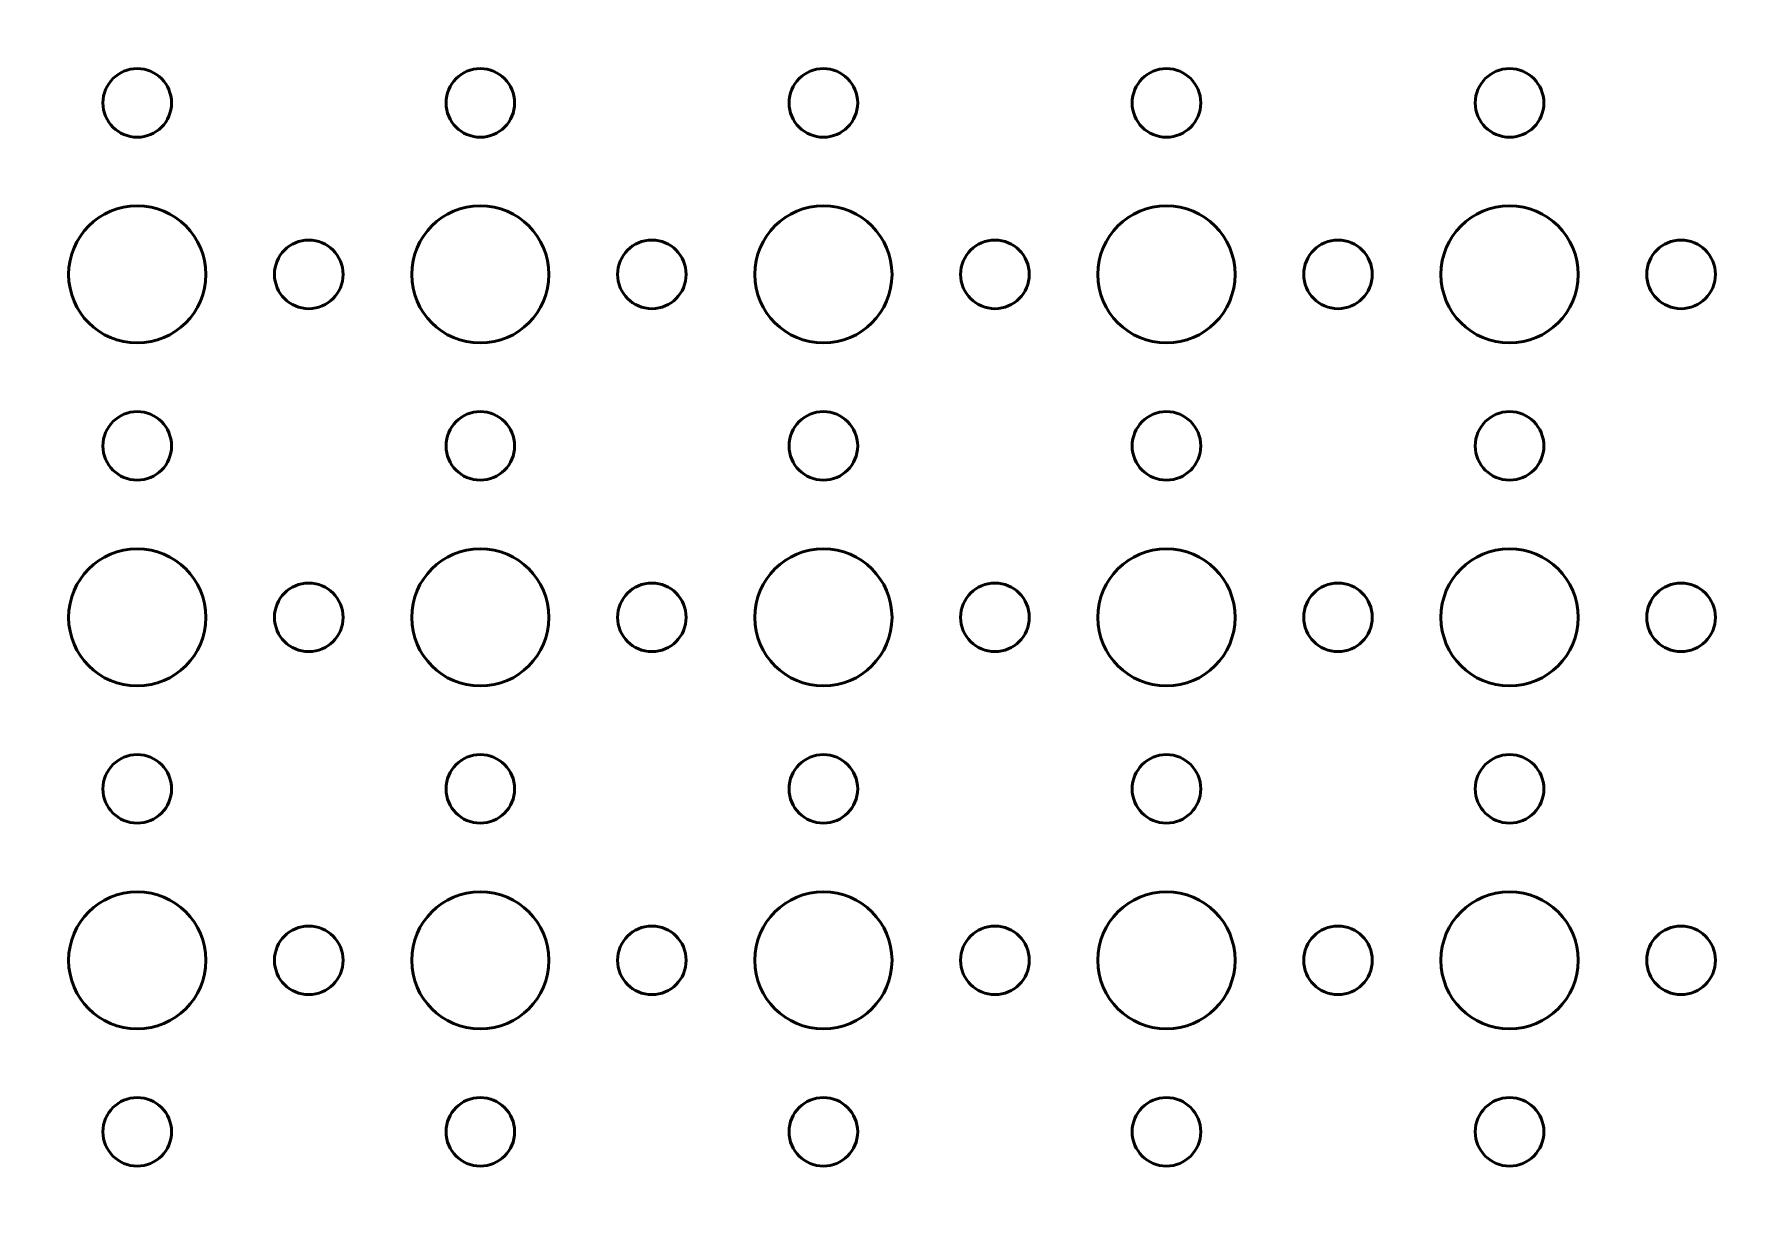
# Model space of a CAD drawing. Header units: centimetres. Extents: x -29.9 to 29.9, y -20.9 to 20.9.
# Drawn here: x -22.2 to -14.7, y 5.66 to 10.8 of the extents above; entities that cross this region are included whole.
import ezdxf

# ---------------------------------------------------------------- set-up
doc = ezdxf.new("R2010")
doc.units = ezdxf.units.CM
doc.header["$MEASUREMENT"] = 0
doc.layers.add('Layer 1', color=7, linetype='Continuous')

msp = doc.modelspace()

# ---------------------------------------------------------------- linework, layer by layer
at = {"layer": 'Layer 1', "lineweight": 53}
for points, knots in [([(29.45, -20.95), (29.45, -20.95), (-29.45, -20.95), (-29.45, -20.95), (-29.45, -20.95), (-29.72614, -20.95), (-29.95, -20.72614), (-29.95, -20.45), (-29.95, -20.45), (-29.95, -20.45), (-29.95, 20.45), (-29.95, 20.45), (-29.95, 20.45), (-29.95, 20.72614), (-29.72614, 20.95), (-29.45, 20.95), (-29.45, 20.95), (-29.45, 20.95), (29.45, 20.95), (29.45, 20.95), (29.45, 20.95), (29.72614, 20.95), (29.95, 20.72614), (29.95, 20.45), (29.95, 20.45), (29.95, 20.45), (29.95, -20.45), (29.95, -20.45), (29.95, -20.45), (29.95, -20.72614), (29.72614, -20.95), (29.45, -20.95)], [0, 0, 0, 0, 0.1111111, 0.1111111, 0.1111111, 0.1111111, 0.2222222, 0.2222222, 0.2222222, 0.2222222, 0.3333333, 0.3333333, 0.3333333, 0.3333333, 0.4444444, 0.4444444, 0.4444444, 0.4444444, 0.5555556, 0.5555556, 0.5555556, 0.5555556, 0.6666667, 0.6666667, 0.6666667, 0.6666667, 0.7777778, 0.7777778, 0.7777778, 0.7777778, 1, 1, 1, 1]), ([(-21.9, 10.5), (-21.9, 10.58284), (-21.83284, 10.65), (-21.75, 10.65), (-21.75, 10.65), (-21.66716, 10.65), (-21.6, 10.58284), (-21.6, 10.5), (-21.6, 10.5), (-21.6, 10.41716), (-21.66716, 10.35), (-21.75, 10.35), (-21.75, 10.35), (-21.83284, 10.35), (-21.9, 10.41716), (-21.9, 10.5)], [0, 0, 0, 0, 0.2, 0.2, 0.2, 0.2, 0.4, 0.4, 0.4, 0.4, 0.6, 0.6, 0.6, 0.6, 1, 1, 1, 1]), ([(-20.4, 10.5), (-20.4, 10.58284), (-20.33284, 10.65), (-20.25, 10.65), (-20.25, 10.65), (-20.16716, 10.65), (-20.1, 10.58284), (-20.1, 10.5), (-20.1, 10.5), (-20.1, 10.41716), (-20.16716, 10.35), (-20.25, 10.35), (-20.25, 10.35), (-20.33284, 10.35), (-20.4, 10.41716), (-20.4, 10.5)], [0, 0, 0, 0, 0.2, 0.2, 0.2, 0.2, 0.4, 0.4, 0.4, 0.4, 0.6, 0.6, 0.6, 0.6, 1, 1, 1, 1]), ([(-18.9, 10.5), (-18.9, 10.58284), (-18.83284, 10.65), (-18.75, 10.65), (-18.75, 10.65), (-18.66716, 10.65), (-18.6, 10.58284), (-18.6, 10.5), (-18.6, 10.5), (-18.6, 10.41716), (-18.66716, 10.35), (-18.75, 10.35), (-18.75, 10.35), (-18.83284, 10.35), (-18.9, 10.41716), (-18.9, 10.5)], [0, 0, 0, 0, 0.2, 0.2, 0.2, 0.2, 0.4, 0.4, 0.4, 0.4, 0.6, 0.6, 0.6, 0.6, 1, 1, 1, 1]), ([(-17.4, 10.5), (-17.4, 10.58284), (-17.33284, 10.65), (-17.25, 10.65), (-17.25, 10.65), (-17.16716, 10.65), (-17.1, 10.58284), (-17.1, 10.5), (-17.1, 10.5), (-17.1, 10.41716), (-17.16716, 10.35), (-17.25, 10.35), (-17.25, 10.35), (-17.33284, 10.35), (-17.4, 10.41716), (-17.4, 10.5)], [0, 0, 0, 0, 0.2, 0.2, 0.2, 0.2, 0.4, 0.4, 0.4, 0.4, 0.6, 0.6, 0.6, 0.6, 1, 1, 1, 1]), ([(-15.9, 10.5), (-15.9, 10.58284), (-15.83284, 10.65), (-15.75, 10.65), (-15.75, 10.65), (-15.66716, 10.65), (-15.6, 10.58284), (-15.6, 10.5), (-15.6, 10.5), (-15.6, 10.41716), (-15.66716, 10.35), (-15.75, 10.35), (-15.75, 10.35), (-15.83284, 10.35), (-15.9, 10.41716), (-15.9, 10.5)], [0, 0, 0, 0, 0.2, 0.2, 0.2, 0.2, 0.4, 0.4, 0.4, 0.4, 0.6, 0.6, 0.6, 0.6, 1, 1, 1, 1]), ([(-22.05, 9.75), (-22.05, 9.91569), (-21.91569, 10.05), (-21.75, 10.05), (-21.75, 10.05), (-21.58431, 10.05), (-21.45, 9.91569), (-21.45, 9.75), (-21.45, 9.75), (-21.45, 9.58431), (-21.58431, 9.45), (-21.75, 9.45), (-21.75, 9.45), (-21.91569, 9.45), (-22.05, 9.58431), (-22.05, 9.75)], [0, 0, 0, 0, 0.2, 0.2, 0.2, 0.2, 0.4, 0.4, 0.4, 0.4, 0.6, 0.6, 0.6, 0.6, 1, 1, 1, 1]), ([(-20.55, 9.75), (-20.55, 9.91569), (-20.41569, 10.05), (-20.25, 10.05), (-20.25, 10.05), (-20.08431, 10.05), (-19.95, 9.91569), (-19.95, 9.75), (-19.95, 9.75), (-19.95, 9.58431), (-20.08431, 9.45), (-20.25, 9.45), (-20.25, 9.45), (-20.41569, 9.45), (-20.55, 9.58431), (-20.55, 9.75)], [0, 0, 0, 0, 0.2, 0.2, 0.2, 0.2, 0.4, 0.4, 0.4, 0.4, 0.6, 0.6, 0.6, 0.6, 1, 1, 1, 1]), ([(-19.05, 9.75), (-19.05, 9.91569), (-18.91569, 10.05), (-18.75, 10.05), (-18.75, 10.05), (-18.58431, 10.05), (-18.45, 9.91569), (-18.45, 9.75), (-18.45, 9.75), (-18.45, 9.58431), (-18.58431, 9.45), (-18.75, 9.45), (-18.75, 9.45), (-18.91569, 9.45), (-19.05, 9.58431), (-19.05, 9.75)], [0, 0, 0, 0, 0.2, 0.2, 0.2, 0.2, 0.4, 0.4, 0.4, 0.4, 0.6, 0.6, 0.6, 0.6, 1, 1, 1, 1]), ([(-17.55, 9.75), (-17.55, 9.91569), (-17.41569, 10.05), (-17.25, 10.05), (-17.25, 10.05), (-17.08431, 10.05), (-16.95, 9.91569), (-16.95, 9.75), (-16.95, 9.75), (-16.95, 9.58431), (-17.08431, 9.45), (-17.25, 9.45), (-17.25, 9.45), (-17.41569, 9.45), (-17.55, 9.58431), (-17.55, 9.75)], [0, 0, 0, 0, 0.2, 0.2, 0.2, 0.2, 0.4, 0.4, 0.4, 0.4, 0.6, 0.6, 0.6, 0.6, 1, 1, 1, 1]), ([(-16.05, 9.75), (-16.05, 9.91569), (-15.91569, 10.05), (-15.75, 10.05), (-15.75, 10.05), (-15.58431, 10.05), (-15.45, 9.91569), (-15.45, 9.75), (-15.45, 9.75), (-15.45, 9.58431), (-15.58431, 9.45), (-15.75, 9.45), (-15.75, 9.45), (-15.91569, 9.45), (-16.05, 9.58431), (-16.05, 9.75)], [0, 0, 0, 0, 0.2, 0.2, 0.2, 0.2, 0.4, 0.4, 0.4, 0.4, 0.6, 0.6, 0.6, 0.6, 1, 1, 1, 1]), ([(-21.15, 9.75), (-21.15, 9.83284), (-21.08284, 9.9), (-21, 9.9), (-21, 9.9), (-20.91716, 9.9), (-20.85, 9.83284), (-20.85, 9.75), (-20.85, 9.75), (-20.85, 9.66716), (-20.91716, 9.6), (-21, 9.6), (-21, 9.6), (-21.08284, 9.6), (-21.15, 9.66716), (-21.15, 9.75)], [0, 0, 0, 0, 0.2, 0.2, 0.2, 0.2, 0.4, 0.4, 0.4, 0.4, 0.6, 0.6, 0.6, 0.6, 1, 1, 1, 1]), ([(-19.65, 9.75), (-19.65, 9.83284), (-19.58284, 9.9), (-19.5, 9.9), (-19.5, 9.9), (-19.41716, 9.9), (-19.35, 9.83284), (-19.35, 9.75), (-19.35, 9.75), (-19.35, 9.66716), (-19.41716, 9.6), (-19.5, 9.6), (-19.5, 9.6), (-19.58284, 9.6), (-19.65, 9.66716), (-19.65, 9.75)], [0, 0, 0, 0, 0.2, 0.2, 0.2, 0.2, 0.4, 0.4, 0.4, 0.4, 0.6, 0.6, 0.6, 0.6, 1, 1, 1, 1]), ([(-18.15, 9.75), (-18.15, 9.83284), (-18.08284, 9.9), (-18, 9.9), (-18, 9.9), (-17.91716, 9.9), (-17.85, 9.83284), (-17.85, 9.75), (-17.85, 9.75), (-17.85, 9.66716), (-17.91716, 9.6), (-18, 9.6), (-18, 9.6), (-18.08284, 9.6), (-18.15, 9.66716), (-18.15, 9.75)], [0, 0, 0, 0, 0.2, 0.2, 0.2, 0.2, 0.4, 0.4, 0.4, 0.4, 0.6, 0.6, 0.6, 0.6, 1, 1, 1, 1]), ([(-16.65, 9.75), (-16.65, 9.83284), (-16.58284, 9.9), (-16.5, 9.9), (-16.5, 9.9), (-16.41716, 9.9), (-16.35, 9.83284), (-16.35, 9.75), (-16.35, 9.75), (-16.35, 9.66716), (-16.41716, 9.6), (-16.5, 9.6), (-16.5, 9.6), (-16.58284, 9.6), (-16.65, 9.66716), (-16.65, 9.75)], [0, 0, 0, 0, 0.2, 0.2, 0.2, 0.2, 0.4, 0.4, 0.4, 0.4, 0.6, 0.6, 0.6, 0.6, 1, 1, 1, 1]), ([(-15.15, 9.75), (-15.15, 9.83284), (-15.08284, 9.9), (-15, 9.9), (-15, 9.9), (-14.91716, 9.9), (-14.85, 9.83284), (-14.85, 9.75), (-14.85, 9.75), (-14.85, 9.66716), (-14.91716, 9.6), (-15, 9.6), (-15, 9.6), (-15.08284, 9.6), (-15.15, 9.66716), (-15.15, 9.75)], [0, 0, 0, 0, 0.2, 0.2, 0.2, 0.2, 0.4, 0.4, 0.4, 0.4, 0.6, 0.6, 0.6, 0.6, 1, 1, 1, 1]), ([(-21.9, 9), (-21.9, 9.08284), (-21.83284, 9.15), (-21.75, 9.15), (-21.75, 9.15), (-21.66716, 9.15), (-21.6, 9.08284), (-21.6, 9), (-21.6, 9), (-21.6, 8.91716), (-21.66716, 8.85), (-21.75, 8.85), (-21.75, 8.85), (-21.83284, 8.85), (-21.9, 8.91716), (-21.9, 9)], [0, 0, 0, 0, 0.2, 0.2, 0.2, 0.2, 0.4, 0.4, 0.4, 0.4, 0.6, 0.6, 0.6, 0.6, 1, 1, 1, 1]), ([(-20.4, 9), (-20.4, 9.08284), (-20.33284, 9.15), (-20.25, 9.15), (-20.25, 9.15), (-20.16716, 9.15), (-20.1, 9.08284), (-20.1, 9), (-20.1, 9), (-20.1, 8.91716), (-20.16716, 8.85), (-20.25, 8.85), (-20.25, 8.85), (-20.33284, 8.85), (-20.4, 8.91716), (-20.4, 9)], [0, 0, 0, 0, 0.2, 0.2, 0.2, 0.2, 0.4, 0.4, 0.4, 0.4, 0.6, 0.6, 0.6, 0.6, 1, 1, 1, 1]), ([(-18.9, 9), (-18.9, 9.08284), (-18.83284, 9.15), (-18.75, 9.15), (-18.75, 9.15), (-18.66716, 9.15), (-18.6, 9.08284), (-18.6, 9), (-18.6, 9), (-18.6, 8.91716), (-18.66716, 8.85), (-18.75, 8.85), (-18.75, 8.85), (-18.83284, 8.85), (-18.9, 8.91716), (-18.9, 9)], [0, 0, 0, 0, 0.2, 0.2, 0.2, 0.2, 0.4, 0.4, 0.4, 0.4, 0.6, 0.6, 0.6, 0.6, 1, 1, 1, 1]), ([(-17.4, 9), (-17.4, 9.08284), (-17.33284, 9.15), (-17.25, 9.15), (-17.25, 9.15), (-17.16716, 9.15), (-17.1, 9.08284), (-17.1, 9), (-17.1, 9), (-17.1, 8.91716), (-17.16716, 8.85), (-17.25, 8.85), (-17.25, 8.85), (-17.33284, 8.85), (-17.4, 8.91716), (-17.4, 9)], [0, 0, 0, 0, 0.2, 0.2, 0.2, 0.2, 0.4, 0.4, 0.4, 0.4, 0.6, 0.6, 0.6, 0.6, 1, 1, 1, 1]), ([(-15.9, 9), (-15.9, 9.08284), (-15.83284, 9.15), (-15.75, 9.15), (-15.75, 9.15), (-15.66716, 9.15), (-15.6, 9.08284), (-15.6, 9), (-15.6, 9), (-15.6, 8.91716), (-15.66716, 8.85), (-15.75, 8.85), (-15.75, 8.85), (-15.83284, 8.85), (-15.9, 8.91716), (-15.9, 9)], [0, 0, 0, 0, 0.2, 0.2, 0.2, 0.2, 0.4, 0.4, 0.4, 0.4, 0.6, 0.6, 0.6, 0.6, 1, 1, 1, 1]), ([(-22.05, 8.25), (-22.05, 8.41569), (-21.91569, 8.55), (-21.75, 8.55), (-21.75, 8.55), (-21.58431, 8.55), (-21.45, 8.41569), (-21.45, 8.25), (-21.45, 8.25), (-21.45, 8.08431), (-21.58431, 7.95), (-21.75, 7.95), (-21.75, 7.95), (-21.91569, 7.95), (-22.05, 8.08431), (-22.05, 8.25)], [0, 0, 0, 0, 0.2, 0.2, 0.2, 0.2, 0.4, 0.4, 0.4, 0.4, 0.6, 0.6, 0.6, 0.6, 1, 1, 1, 1]), ([(-20.55, 8.25), (-20.55, 8.41569), (-20.41569, 8.55), (-20.25, 8.55), (-20.25, 8.55), (-20.08431, 8.55), (-19.95, 8.41569), (-19.95, 8.25), (-19.95, 8.25), (-19.95, 8.08431), (-20.08431, 7.95), (-20.25, 7.95), (-20.25, 7.95), (-20.41569, 7.95), (-20.55, 8.08431), (-20.55, 8.25)], [0, 0, 0, 0, 0.2, 0.2, 0.2, 0.2, 0.4, 0.4, 0.4, 0.4, 0.6, 0.6, 0.6, 0.6, 1, 1, 1, 1]), ([(-19.05, 8.25), (-19.05, 8.41569), (-18.91569, 8.55), (-18.75, 8.55), (-18.75, 8.55), (-18.58431, 8.55), (-18.45, 8.41569), (-18.45, 8.25), (-18.45, 8.25), (-18.45, 8.08431), (-18.58431, 7.95), (-18.75, 7.95), (-18.75, 7.95), (-18.91569, 7.95), (-19.05, 8.08431), (-19.05, 8.25)], [0, 0, 0, 0, 0.2, 0.2, 0.2, 0.2, 0.4, 0.4, 0.4, 0.4, 0.6, 0.6, 0.6, 0.6, 1, 1, 1, 1]), ([(-17.55, 8.25), (-17.55, 8.41569), (-17.41569, 8.55), (-17.25, 8.55), (-17.25, 8.55), (-17.08431, 8.55), (-16.95, 8.41569), (-16.95, 8.25), (-16.95, 8.25), (-16.95, 8.08431), (-17.08431, 7.95), (-17.25, 7.95), (-17.25, 7.95), (-17.41569, 7.95), (-17.55, 8.08431), (-17.55, 8.25)], [0, 0, 0, 0, 0.2, 0.2, 0.2, 0.2, 0.4, 0.4, 0.4, 0.4, 0.6, 0.6, 0.6, 0.6, 1, 1, 1, 1]), ([(-16.05, 8.25), (-16.05, 8.41569), (-15.91569, 8.55), (-15.75, 8.55), (-15.75, 8.55), (-15.58431, 8.55), (-15.45, 8.41569), (-15.45, 8.25), (-15.45, 8.25), (-15.45, 8.08431), (-15.58431, 7.95), (-15.75, 7.95), (-15.75, 7.95), (-15.91569, 7.95), (-16.05, 8.08431), (-16.05, 8.25)], [0, 0, 0, 0, 0.2, 0.2, 0.2, 0.2, 0.4, 0.4, 0.4, 0.4, 0.6, 0.6, 0.6, 0.6, 1, 1, 1, 1]), ([(-21.15, 8.25), (-21.15, 8.33284), (-21.08284, 8.4), (-21, 8.4), (-21, 8.4), (-20.91716, 8.4), (-20.85, 8.33284), (-20.85, 8.25), (-20.85, 8.25), (-20.85, 8.16716), (-20.91716, 8.1), (-21, 8.1), (-21, 8.1), (-21.08284, 8.1), (-21.15, 8.16716), (-21.15, 8.25)], [0, 0, 0, 0, 0.2, 0.2, 0.2, 0.2, 0.4, 0.4, 0.4, 0.4, 0.6, 0.6, 0.6, 0.6, 1, 1, 1, 1]), ([(-19.65, 8.25), (-19.65, 8.33284), (-19.58284, 8.4), (-19.5, 8.4), (-19.5, 8.4), (-19.41716, 8.4), (-19.35, 8.33284), (-19.35, 8.25), (-19.35, 8.25), (-19.35, 8.16716), (-19.41716, 8.1), (-19.5, 8.1), (-19.5, 8.1), (-19.58284, 8.1), (-19.65, 8.16716), (-19.65, 8.25)], [0, 0, 0, 0, 0.2, 0.2, 0.2, 0.2, 0.4, 0.4, 0.4, 0.4, 0.6, 0.6, 0.6, 0.6, 1, 1, 1, 1]), ([(-18.15, 8.25), (-18.15, 8.33284), (-18.08284, 8.4), (-18, 8.4), (-18, 8.4), (-17.91716, 8.4), (-17.85, 8.33284), (-17.85, 8.25), (-17.85, 8.25), (-17.85, 8.16716), (-17.91716, 8.1), (-18, 8.1), (-18, 8.1), (-18.08284, 8.1), (-18.15, 8.16716), (-18.15, 8.25)], [0, 0, 0, 0, 0.2, 0.2, 0.2, 0.2, 0.4, 0.4, 0.4, 0.4, 0.6, 0.6, 0.6, 0.6, 1, 1, 1, 1]), ([(-16.65, 8.25), (-16.65, 8.33284), (-16.58284, 8.4), (-16.5, 8.4), (-16.5, 8.4), (-16.41716, 8.4), (-16.35, 8.33284), (-16.35, 8.25), (-16.35, 8.25), (-16.35, 8.16716), (-16.41716, 8.1), (-16.5, 8.1), (-16.5, 8.1), (-16.58284, 8.1), (-16.65, 8.16716), (-16.65, 8.25)], [0, 0, 0, 0, 0.2, 0.2, 0.2, 0.2, 0.4, 0.4, 0.4, 0.4, 0.6, 0.6, 0.6, 0.6, 1, 1, 1, 1]), ([(-15.15, 8.25), (-15.15, 8.33284), (-15.08284, 8.4), (-15, 8.4), (-15, 8.4), (-14.91716, 8.4), (-14.85, 8.33284), (-14.85, 8.25), (-14.85, 8.25), (-14.85, 8.16716), (-14.91716, 8.1), (-15, 8.1), (-15, 8.1), (-15.08284, 8.1), (-15.15, 8.16716), (-15.15, 8.25)], [0, 0, 0, 0, 0.2, 0.2, 0.2, 0.2, 0.4, 0.4, 0.4, 0.4, 0.6, 0.6, 0.6, 0.6, 1, 1, 1, 1]), ([(-21.9, 7.5), (-21.9, 7.58284), (-21.83284, 7.65), (-21.75, 7.65), (-21.75, 7.65), (-21.66716, 7.65), (-21.6, 7.58284), (-21.6, 7.5), (-21.6, 7.5), (-21.6, 7.41716), (-21.66716, 7.35), (-21.75, 7.35), (-21.75, 7.35), (-21.83284, 7.35), (-21.9, 7.41716), (-21.9, 7.5)], [0, 0, 0, 0, 0.2, 0.2, 0.2, 0.2, 0.4, 0.4, 0.4, 0.4, 0.6, 0.6, 0.6, 0.6, 1, 1, 1, 1]), ([(-20.4, 7.5), (-20.4, 7.58284), (-20.33284, 7.65), (-20.25, 7.65), (-20.25, 7.65), (-20.16716, 7.65), (-20.1, 7.58284), (-20.1, 7.5), (-20.1, 7.5), (-20.1, 7.41716), (-20.16716, 7.35), (-20.25, 7.35), (-20.25, 7.35), (-20.33284, 7.35), (-20.4, 7.41716), (-20.4, 7.5)], [0, 0, 0, 0, 0.2, 0.2, 0.2, 0.2, 0.4, 0.4, 0.4, 0.4, 0.6, 0.6, 0.6, 0.6, 1, 1, 1, 1]), ([(-18.9, 7.5), (-18.9, 7.58284), (-18.83284, 7.65), (-18.75, 7.65), (-18.75, 7.65), (-18.66716, 7.65), (-18.6, 7.58284), (-18.6, 7.5), (-18.6, 7.5), (-18.6, 7.41716), (-18.66716, 7.35), (-18.75, 7.35), (-18.75, 7.35), (-18.83284, 7.35), (-18.9, 7.41716), (-18.9, 7.5)], [0, 0, 0, 0, 0.2, 0.2, 0.2, 0.2, 0.4, 0.4, 0.4, 0.4, 0.6, 0.6, 0.6, 0.6, 1, 1, 1, 1]), ([(-17.4, 7.5), (-17.4, 7.58284), (-17.33284, 7.65), (-17.25, 7.65), (-17.25, 7.65), (-17.16716, 7.65), (-17.1, 7.58284), (-17.1, 7.5), (-17.1, 7.5), (-17.1, 7.41716), (-17.16716, 7.35), (-17.25, 7.35), (-17.25, 7.35), (-17.33284, 7.35), (-17.4, 7.41716), (-17.4, 7.5)], [0, 0, 0, 0, 0.2, 0.2, 0.2, 0.2, 0.4, 0.4, 0.4, 0.4, 0.6, 0.6, 0.6, 0.6, 1, 1, 1, 1]), ([(-15.9, 7.5), (-15.9, 7.58284), (-15.83284, 7.65), (-15.75, 7.65), (-15.75, 7.65), (-15.66716, 7.65), (-15.6, 7.58284), (-15.6, 7.5), (-15.6, 7.5), (-15.6, 7.41716), (-15.66716, 7.35), (-15.75, 7.35), (-15.75, 7.35), (-15.83284, 7.35), (-15.9, 7.41716), (-15.9, 7.5)], [0, 0, 0, 0, 0.2, 0.2, 0.2, 0.2, 0.4, 0.4, 0.4, 0.4, 0.6, 0.6, 0.6, 0.6, 1, 1, 1, 1]), ([(-22.05, 6.75), (-22.05, 6.91569), (-21.91569, 7.05), (-21.75, 7.05), (-21.75, 7.05), (-21.58431, 7.05), (-21.45, 6.91569), (-21.45, 6.75), (-21.45, 6.75), (-21.45, 6.58431), (-21.58431, 6.45), (-21.75, 6.45), (-21.75, 6.45), (-21.91569, 6.45), (-22.05, 6.58431), (-22.05, 6.75)], [0, 0, 0, 0, 0.2, 0.2, 0.2, 0.2, 0.4, 0.4, 0.4, 0.4, 0.6, 0.6, 0.6, 0.6, 1, 1, 1, 1]), ([(-20.55, 6.75), (-20.55, 6.91569), (-20.41569, 7.05), (-20.25, 7.05), (-20.25, 7.05), (-20.08431, 7.05), (-19.95, 6.91569), (-19.95, 6.75), (-19.95, 6.75), (-19.95, 6.58431), (-20.08431, 6.45), (-20.25, 6.45), (-20.25, 6.45), (-20.41569, 6.45), (-20.55, 6.58431), (-20.55, 6.75)], [0, 0, 0, 0, 0.2, 0.2, 0.2, 0.2, 0.4, 0.4, 0.4, 0.4, 0.6, 0.6, 0.6, 0.6, 1, 1, 1, 1]), ([(-19.05, 6.75), (-19.05, 6.91569), (-18.91569, 7.05), (-18.75, 7.05), (-18.75, 7.05), (-18.58431, 7.05), (-18.45, 6.91569), (-18.45, 6.75), (-18.45, 6.75), (-18.45, 6.58431), (-18.58431, 6.45), (-18.75, 6.45), (-18.75, 6.45), (-18.91569, 6.45), (-19.05, 6.58431), (-19.05, 6.75)], [0, 0, 0, 0, 0.2, 0.2, 0.2, 0.2, 0.4, 0.4, 0.4, 0.4, 0.6, 0.6, 0.6, 0.6, 1, 1, 1, 1]), ([(-17.55, 6.75), (-17.55, 6.91569), (-17.41569, 7.05), (-17.25, 7.05), (-17.25, 7.05), (-17.08431, 7.05), (-16.95, 6.91569), (-16.95, 6.75), (-16.95, 6.75), (-16.95, 6.58431), (-17.08431, 6.45), (-17.25, 6.45), (-17.25, 6.45), (-17.41569, 6.45), (-17.55, 6.58431), (-17.55, 6.75)], [0, 0, 0, 0, 0.2, 0.2, 0.2, 0.2, 0.4, 0.4, 0.4, 0.4, 0.6, 0.6, 0.6, 0.6, 1, 1, 1, 1]), ([(-16.05, 6.75), (-16.05, 6.91569), (-15.91569, 7.05), (-15.75, 7.05), (-15.75, 7.05), (-15.58431, 7.05), (-15.45, 6.91569), (-15.45, 6.75), (-15.45, 6.75), (-15.45, 6.58431), (-15.58431, 6.45), (-15.75, 6.45), (-15.75, 6.45), (-15.91569, 6.45), (-16.05, 6.58431), (-16.05, 6.75)], [0, 0, 0, 0, 0.2, 0.2, 0.2, 0.2, 0.4, 0.4, 0.4, 0.4, 0.6, 0.6, 0.6, 0.6, 1, 1, 1, 1]), ([(-21.15, 6.75), (-21.15, 6.83284), (-21.08284, 6.9), (-21, 6.9), (-21, 6.9), (-20.91716, 6.9), (-20.85, 6.83284), (-20.85, 6.75), (-20.85, 6.75), (-20.85, 6.66716), (-20.91716, 6.6), (-21, 6.6), (-21, 6.6), (-21.08284, 6.6), (-21.15, 6.66716), (-21.15, 6.75)], [0, 0, 0, 0, 0.2, 0.2, 0.2, 0.2, 0.4, 0.4, 0.4, 0.4, 0.6, 0.6, 0.6, 0.6, 1, 1, 1, 1]), ([(-19.65, 6.75), (-19.65, 6.83284), (-19.58284, 6.9), (-19.5, 6.9), (-19.5, 6.9), (-19.41716, 6.9), (-19.35, 6.83284), (-19.35, 6.75), (-19.35, 6.75), (-19.35, 6.66716), (-19.41716, 6.6), (-19.5, 6.6), (-19.5, 6.6), (-19.58284, 6.6), (-19.65, 6.66716), (-19.65, 6.75)], [0, 0, 0, 0, 0.2, 0.2, 0.2, 0.2, 0.4, 0.4, 0.4, 0.4, 0.6, 0.6, 0.6, 0.6, 1, 1, 1, 1]), ([(-18.15, 6.75), (-18.15, 6.83284), (-18.08284, 6.9), (-18, 6.9), (-18, 6.9), (-17.91716, 6.9), (-17.85, 6.83284), (-17.85, 6.75), (-17.85, 6.75), (-17.85, 6.66716), (-17.91716, 6.6), (-18, 6.6), (-18, 6.6), (-18.08284, 6.6), (-18.15, 6.66716), (-18.15, 6.75)], [0, 0, 0, 0, 0.2, 0.2, 0.2, 0.2, 0.4, 0.4, 0.4, 0.4, 0.6, 0.6, 0.6, 0.6, 1, 1, 1, 1]), ([(-16.65, 6.75), (-16.65, 6.83284), (-16.58284, 6.9), (-16.5, 6.9), (-16.5, 6.9), (-16.41716, 6.9), (-16.35, 6.83284), (-16.35, 6.75), (-16.35, 6.75), (-16.35, 6.66716), (-16.41716, 6.6), (-16.5, 6.6), (-16.5, 6.6), (-16.58284, 6.6), (-16.65, 6.66716), (-16.65, 6.75)], [0, 0, 0, 0, 0.2, 0.2, 0.2, 0.2, 0.4, 0.4, 0.4, 0.4, 0.6, 0.6, 0.6, 0.6, 1, 1, 1, 1]), ([(-15.15, 6.75), (-15.15, 6.83284), (-15.08284, 6.9), (-15, 6.9), (-15, 6.9), (-14.91716, 6.9), (-14.85, 6.83284), (-14.85, 6.75), (-14.85, 6.75), (-14.85, 6.66716), (-14.91716, 6.6), (-15, 6.6), (-15, 6.6), (-15.08284, 6.6), (-15.15, 6.66716), (-15.15, 6.75)], [0, 0, 0, 0, 0.2, 0.2, 0.2, 0.2, 0.4, 0.4, 0.4, 0.4, 0.6, 0.6, 0.6, 0.6, 1, 1, 1, 1]), ([(-21.9, 6), (-21.9, 6.08284), (-21.83284, 6.15), (-21.75, 6.15), (-21.75, 6.15), (-21.66716, 6.15), (-21.6, 6.08284), (-21.6, 6), (-21.6, 6), (-21.6, 5.91716), (-21.66716, 5.85), (-21.75, 5.85), (-21.75, 5.85), (-21.83284, 5.85), (-21.9, 5.91716), (-21.9, 6)], [0, 0, 0, 0, 0.2, 0.2, 0.2, 0.2, 0.4, 0.4, 0.4, 0.4, 0.6, 0.6, 0.6, 0.6, 1, 1, 1, 1]), ([(-20.4, 6), (-20.4, 6.08284), (-20.33284, 6.15), (-20.25, 6.15), (-20.25, 6.15), (-20.16716, 6.15), (-20.1, 6.08284), (-20.1, 6), (-20.1, 6), (-20.1, 5.91716), (-20.16716, 5.85), (-20.25, 5.85), (-20.25, 5.85), (-20.33284, 5.85), (-20.4, 5.91716), (-20.4, 6)], [0, 0, 0, 0, 0.2, 0.2, 0.2, 0.2, 0.4, 0.4, 0.4, 0.4, 0.6, 0.6, 0.6, 0.6, 1, 1, 1, 1]), ([(-18.9, 6), (-18.9, 6.08284), (-18.83284, 6.15), (-18.75, 6.15), (-18.75, 6.15), (-18.66716, 6.15), (-18.6, 6.08284), (-18.6, 6), (-18.6, 6), (-18.6, 5.91716), (-18.66716, 5.85), (-18.75, 5.85), (-18.75, 5.85), (-18.83284, 5.85), (-18.9, 5.91716), (-18.9, 6)], [0, 0, 0, 0, 0.2, 0.2, 0.2, 0.2, 0.4, 0.4, 0.4, 0.4, 0.6, 0.6, 0.6, 0.6, 1, 1, 1, 1]), ([(-17.4, 6), (-17.4, 6.08284), (-17.33284, 6.15), (-17.25, 6.15), (-17.25, 6.15), (-17.16716, 6.15), (-17.1, 6.08284), (-17.1, 6), (-17.1, 6), (-17.1, 5.91716), (-17.16716, 5.85), (-17.25, 5.85), (-17.25, 5.85), (-17.33284, 5.85), (-17.4, 5.91716), (-17.4, 6)], [0, 0, 0, 0, 0.2, 0.2, 0.2, 0.2, 0.4, 0.4, 0.4, 0.4, 0.6, 0.6, 0.6, 0.6, 1, 1, 1, 1]), ([(-15.9, 6), (-15.9, 6.08284), (-15.83284, 6.15), (-15.75, 6.15), (-15.75, 6.15), (-15.66716, 6.15), (-15.6, 6.08284), (-15.6, 6), (-15.6, 6), (-15.6, 5.91716), (-15.66716, 5.85), (-15.75, 5.85), (-15.75, 5.85), (-15.83284, 5.85), (-15.9, 5.91716), (-15.9, 6)], [0, 0, 0, 0, 0.2, 0.2, 0.2, 0.2, 0.4, 0.4, 0.4, 0.4, 0.6, 0.6, 0.6, 0.6, 1, 1, 1, 1])]:
    msp.add_open_spline(points, degree=3, knots=knots, dxfattribs=at)

doc.saveas('drawing.dxf')
